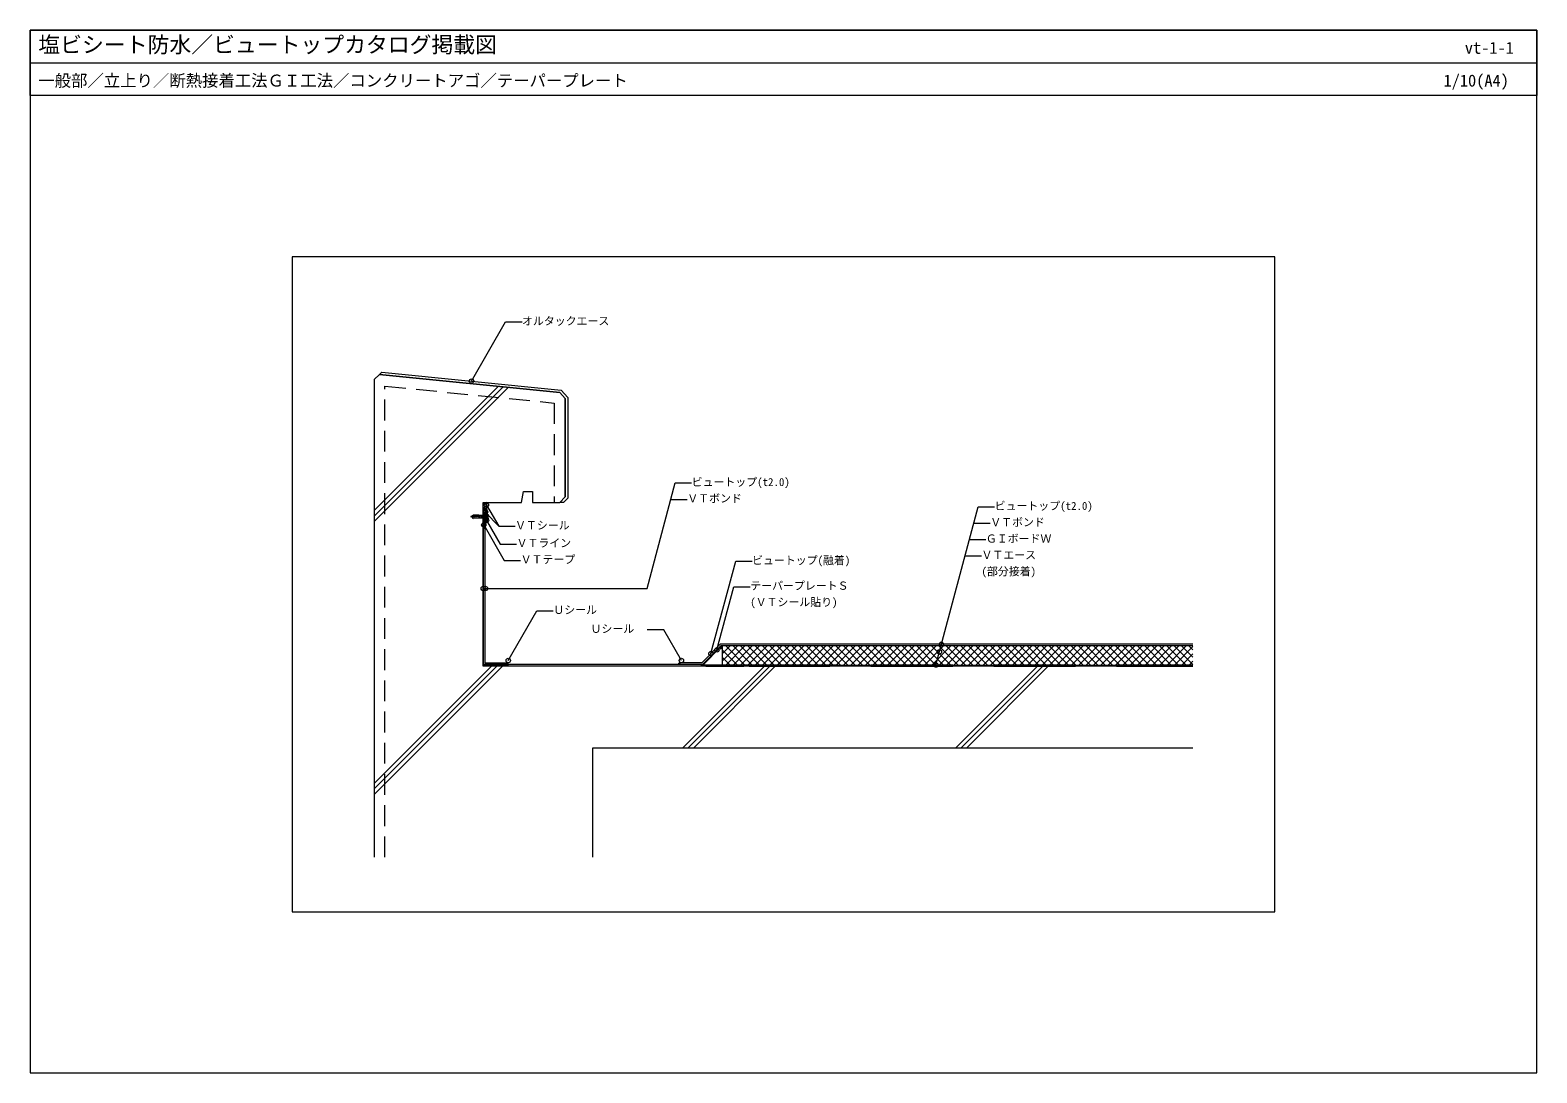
# Model space of a CAD drawing. Units: millimetres, scale not verified. Extents: x -1380 to 1380, y -955 to 955.
import ezdxf
from ezdxf.enums import TextEntityAlignment as Align

# ---------------------------------------------------------------- set-up
doc = ezdxf.new("R2010")
doc.units = ezdxf.units.MM
doc.header["$LTSCALE"] = 3
doc.linetypes.add('USER1', pattern=[19.05, 12.7, -6.35])
for name, color, linetype, lineweight in [('0-0_0', 7, 'Continuous', 18), ('0-1_WAKU', 7, 'Continuous', 18), ('0-2_KUTAI', 3, 'Continuous', 18), ('0-3_BOUSUI', 1, 'Continuous', 18), ('0-4_MOJI', 7, 'Continuous', 18), ('0-5_HATCH', 9, 'Continuous', 18), ('0-7_KANAMONO_SCREW', 4, 'Continuous', 18), ('0-8_KANAMONO', 4, 'Continuous', 18)]:
    doc.layers.add(name, color=color, linetype=linetype, lineweight=lineweight)
doc.styles.add('ＭＳ ゴシック', font='')
doc.styles.get('ＭＳ ゴシック').set_extended_font_data('MS Gothic')

msp = doc.modelspace()

# ---------------------------------------------------------------- linework, layer by layer
at = {"layer": '0-0_0'}
msp.add_line((-1379.895, 895.073), (1380.105, 895.073), dxfattribs=at)
msp.add_lwpolyline([(-899.895, -659.927), (900.105, -659.927), (900.105, 540.073), (-899.895, 540.073)], close=True, dxfattribs=at)
at = {"layer": '0-1_WAKU'}
for points in [[(1380.105, 835.073), (-1379.895, 835.073), (-1379.895, 955.073), (1380.105, 955.073)], [(-1379.895, -954.927), (1380.105, -954.927), (1380.105, 955.073), (-1379.895, 955.073)]]:
    msp.add_lwpolyline(points, close=True, dxfattribs=at)
at = {"layer": '0-2_KUTAI'}
for points in [[(750.105, -209.927), (-549.895, -209.927), (-549.895, 90.073), (-479.895, 90.073), (-475.895, 110.073), (-459.895, 110.073), (-459.895, 90.073), (-409.895, 90.073), (-399.895, 100.073), (-399.895, 280.073), (-409.845, 291.068), (-739.944, 324.078), (-749.895, 315.073), (-749.895, -559.927)], [(750.105, -359.927), (-349.895, -359.927), (-349.895, -559.927)]]:
    msp.add_lwpolyline(points, dxfattribs=at)
at = {"layer": '0-2_KUTAI', "linetype": 'USER1'}
msp.add_lwpolyline([(-729.895, -559.927), (-729.895, 302.973), (-419.895, 271.973), (-419.895, 90.073)], dxfattribs=at)
at = {"layer": '0-3_BOUSUI'}
for p, q in [((-546.895, 71.67), (-549.895, 71.67)), ((-546.895, 71.67), (-546.895, 51.652)), ((-506.895, -203.927), (-506.895, -206.927)), ((-506.895, -206.927), (-503.895, -206.927)), ((-189.745, -206.927), (-192.745, -206.927)), ((-189.745, -203.927), (-189.745, -206.927)), ((100.105, -207.927), (-60.857, -207.927))]:
    msp.add_line(p, q, dxfattribs=at)
for points in [[(-739.944, 324.078), (-735.376, 328.646), (-407.431, 295.851), (-394.895, 281.999), (-394.895, 98.002), (-402.824, 90.073), (-409.895, 90.073)], [(-739.944, 324.078), (-409.845, 291.068), (-399.895, 280.073), (-399.895, 100.073), (-409.895, 90.073)], [(-549.895, 71.67), (-549.895, -206.927), (-506.895, -206.927)], [(-546.895, 43.073), (-546.895, -203.927), (-506.895, -203.927)], [(750.105, -169.927), (-115.745, -169.927), (-149.745, -203.927), (-189.745, -203.927)], [(750.105, -172.927), (-114.502, -172.927), (-148.502, -206.927), (-189.745, -206.927)], [(750.105, -172.927), (-112.027, -172.927), (-112.027, -207.927), (750.105, -207.927)], [(-149.895, -209.927), (-149.895, -206.927), (-549.895, -206.927)], [(310.143, -207.927), (160.143, -207.927), (160.143, -209.927), (310.143, -209.927)], [(535.143, -207.927), (385.143, -207.927), (385.143, -209.927), (535.143, -209.927)], [(750.105, -207.927), (610.143, -207.927), (610.143, -209.927), (750.105, -209.927)]]:
    msp.add_lwpolyline(points, dxfattribs=at)
for points in [[(-549.895, 71.67), (-548.895, 71.67), (-548.895, 41.67), (-549.895, 41.67)], [(-142.357, -209.927), (-72.357, -209.927), (-72.357, -209.027), (-142.357, -209.027)], [(-62.857, -207.927), (-62.857, -209.927), (85.143, -209.927), (85.143, -207.927)]]:
    msp.add_lwpolyline(points, close=True, dxfattribs=at)
for centre, radius, start, end in [((-520.928, 81.476), 23.181, 158.23079, 198.62362), ((-506.895, -206.927), 3, 0, 90), ((-189.745, -206.927), 3, 90, 180)]:
    msp.add_arc(centre, radius, start, end, dxfattribs=at)
at = {"layer": '0-4_MOJI'}
for p, q in [((-571.403, 312.249), (-508.903, 420.502)), ((-508.903, 420.502), (-478.903, 420.502)), ((-249.895, -67.628), (-198.131, 125.557)), ((-198.131, 125.557), (-168.131, 125.557)), ((-206.169, 95.557), (-176.169, 95.557)), ((-521.6, 46.188), (-545.567, 71.627)), ((279.233, -207.927), (356.879, 81.851)), ((356.879, 81.851), (386.879, 81.851)), ((-548.9, 48.678), (-511.4, -16.274)), ((348.84, 51.851), (378.84, 51.851)), ((340.802, 21.851), (370.802, 21.851)), ((-511.4, -16.274), (-481.4, -16.274)), ((-132.745, -186.927), (-87.451, -17.89)), ((-87.451, -17.89), (-57.451, -17.89)), ((332.763, -8.149), (362.763, -8.149)), ((-549.895, -67.628), (-249.895, -67.628)), ((-121.895, -180.321), (-90.837, -64.41)), ((-90.837, -64.41), (-60.837, -64.41)), ((-504.016, -199.563), (-451.516, -108.631)), ((-451.516, -108.631), (-421.516, -108.631))]:
    msp.add_line(p, q, dxfattribs=at)
for points in [[(-544.1, 85.159), (-521.6, 46.188), (-491.6, 46.188)], [(-543.895, 57.073), (-518.895, 13.772), (-488.895, 13.772)], [(-186.866, -199.563), (-219.366, -143.272), (-249.366, -143.272)]]:
    msp.add_lwpolyline(points, dxfattribs=at)
for centre in [(-571.409, 312.258), (-544.1, 85.159), (-545.567, 72.231), (-543.895, 57.073), (-548.9, 48.678), (-549.895, -67.628), (-545.895, -67.628), (-132.745, -186.927), (-121.895, -180.321), (285.704, -183.779), (289.415, -169.927), (-504.016, -199.563), (-186.866, -199.563), (279.233, -207.927)]:
    msp.add_circle(centre, 4, dxfattribs=at)
at = {"layer": '0-5_HATCH'}
for p, q in [((-749.895, 75.073), (-522.622, 302.346)), ((-749.895, 65.073), (-513.531, 301.436)), ((-749.895, 55.073), (-504.44, 300.527)), ((-549.895, 87.935), (-547.757, 90.073)), ((-549.895, 83.444), (-543.266, 90.073)), ((-544.094, 80.652), (-549.895, 86.453)), ((-543.854, 84.902), (-549.025, 90.073)), ((-548.895, 79.954), (-543.837, 85.012)), ((-543.005, 88.543), (-544.535, 90.073)), ((-543.286, 75.353), (-549.895, 81.963)), ((-549.895, 73.614), (-547.667, 75.841)), ((-547.732, 71.67), (-549.895, 73.833)), ((-547.467, 76.892), (-544.078, 80.281)), ((-547.348, 71.67), (-544.89, 74.128)), ((-543.895, 72.323), (-547.003, 75.431)), ((-543.895, 67.833), (-546.895, 70.833)), ((-546.895, 67.633), (-543.895, 70.633)), ((-543.895, 63.343), (-546.895, 66.343)), ((-546.895, 63.143), (-543.895, 66.143)), ((-543.895, 58.853), (-546.895, 61.853)), ((-546.895, 58.653), (-543.895, 61.653)), ((-543.966, 54.434), (-546.895, 57.363)), ((-546.895, 54.163), (-543.895, 57.163)), ((-544.689, 75.179), (-543.532, 76.337)), ((-546.269, 52.247), (-546.895, 52.872)), ((-112.027, -174.049), (-110.905, -172.927)), ((-112.027, -187.519), (-97.435, -172.927)), ((-112.027, -200.99), (-83.964, -172.927)), ((-84.281, -207.927), (-112.027, -180.182)), ((-70.811, -207.927), (-105.811, -172.927)), ((-105.494, -207.927), (-70.494, -172.927)), ((-57.341, -207.927), (-92.341, -172.927)), ((-92.024, -207.927), (-57.024, -172.927)), ((-43.87, -207.927), (-78.87, -172.927)), ((-78.553, -207.927), (-43.553, -172.927)), ((-30.4, -207.927), (-65.4, -172.927)), ((-65.083, -207.927), (-30.083, -172.927)), ((-16.929, -207.927), (-51.929, -172.927)), ((-51.612, -207.927), (-16.612, -172.927)), ((-3.459, -207.927), (-38.459, -172.927)), ((-38.142, -207.927), (-3.142, -172.927)), ((10.011, -207.927), (-24.989, -172.927)), ((-24.672, -207.927), (10.328, -172.927)), ((23.482, -207.927), (-11.518, -172.927)), ((-11.201, -207.927), (23.799, -172.927)), ((36.952, -207.927), (1.952, -172.927)), ((2.269, -207.927), (37.269, -172.927)), ((50.422, -207.927), (15.422, -172.927)), ((15.739, -207.927), (50.739, -172.927)), ((63.893, -207.927), (28.893, -172.927)), ((29.21, -207.927), (64.21, -172.927)), ((77.363, -207.927), (42.363, -172.927)), ((42.68, -207.927), (77.68, -172.927)), ((90.834, -207.927), (55.834, -172.927)), ((56.151, -207.927), (91.151, -172.927)), ((104.304, -207.927), (69.304, -172.927)), ((69.621, -207.927), (104.621, -172.927)), ((117.774, -207.927), (82.774, -172.927)), ((83.091, -207.927), (118.091, -172.927)), ((131.245, -207.927), (96.245, -172.927)), ((96.562, -207.927), (131.562, -172.927)), ((144.715, -207.927), (109.715, -172.927)), ((110.032, -207.927), (145.032, -172.927)), ((158.186, -207.927), (123.186, -172.927)), ((123.503, -207.927), (158.503, -172.927)), ((171.656, -207.927), (136.656, -172.927)), ((136.973, -207.927), (171.973, -172.927)), ((185.126, -207.927), (150.126, -172.927)), ((150.443, -207.927), (185.443, -172.927)), ((198.597, -207.927), (163.597, -172.927)), ((163.914, -207.927), (198.914, -172.927)), ((212.067, -207.927), (177.067, -172.927)), ((177.384, -207.927), (212.384, -172.927)), ((225.537, -207.927), (190.537, -172.927)), ((190.854, -207.927), (225.854, -172.927)), ((239.008, -207.927), (204.008, -172.927)), ((204.325, -207.927), (239.325, -172.927)), ((252.478, -207.927), (217.478, -172.927)), ((217.795, -207.927), (252.795, -172.927)), ((265.949, -207.927), (230.949, -172.927)), ((231.266, -207.927), (266.266, -172.927)), ((279.419, -207.927), (244.419, -172.927)), ((244.736, -207.927), (279.736, -172.927)), ((292.889, -207.927), (257.889, -172.927)), ((258.206, -207.927), (293.206, -172.927)), ((306.36, -207.927), (271.36, -172.927)), ((271.677, -207.927), (306.677, -172.927)), ((319.83, -207.927), (284.83, -172.927)), ((285.147, -207.927), (320.147, -172.927)), ((333.301, -207.927), (298.301, -172.927)), ((298.618, -207.927), (333.618, -172.927)), ((346.771, -207.927), (311.771, -172.927)), ((312.088, -207.927), (347.088, -172.927)), ((360.241, -207.927), (325.241, -172.927)), ((325.558, -207.927), (360.558, -172.927)), ((373.712, -207.927), (338.712, -172.927)), ((339.029, -207.927), (374.029, -172.927)), ((387.182, -207.927), (352.182, -172.927)), ((352.499, -207.927), (387.499, -172.927)), ((400.652, -207.927), (365.652, -172.927)), ((365.969, -207.927), (400.969, -172.927)), ((414.123, -207.927), (379.123, -172.927)), ((379.44, -207.927), (414.44, -172.927)), ((427.593, -207.927), (392.593, -172.927)), ((392.91, -207.927), (427.91, -172.927)), ((441.064, -207.927), (406.064, -172.927)), ((406.381, -207.927), (441.381, -172.927)), ((454.534, -207.927), (419.534, -172.927)), ((419.851, -207.927), (454.851, -172.927)), ((468.004, -207.927), (433.004, -172.927)), ((433.321, -207.927), (468.321, -172.927)), ((481.475, -207.927), (446.475, -172.927)), ((446.792, -207.927), (481.792, -172.927)), ((494.945, -207.927), (459.945, -172.927)), ((460.262, -207.927), (495.262, -172.927)), ((508.416, -207.927), (473.416, -172.927)), ((473.732, -207.927), (508.732, -172.927)), ((521.886, -207.927), (486.886, -172.927)), ((487.203, -207.927), (522.203, -172.927)), ((535.356, -207.927), (500.356, -172.927)), ((500.673, -207.927), (535.673, -172.927)), ((548.827, -207.927), (513.827, -172.927)), ((514.144, -207.927), (549.144, -172.927)), ((562.297, -207.927), (527.297, -172.927)), ((527.614, -207.927), (562.614, -172.927)), ((575.767, -207.927), (540.767, -172.927)), ((541.084, -207.927), (576.084, -172.927)), ((589.238, -207.927), (554.238, -172.927)), ((554.555, -207.927), (589.555, -172.927)), ((602.708, -207.927), (567.708, -172.927)), ((568.025, -207.927), (603.025, -172.927)), ((616.179, -207.927), (581.179, -172.927)), ((581.496, -207.927), (616.496, -172.927)), ((629.649, -207.927), (594.649, -172.927)), ((594.966, -207.927), (629.966, -172.927)), ((643.119, -207.927), (608.119, -172.927)), ((608.436, -207.927), (643.436, -172.927)), ((656.59, -207.927), (621.59, -172.927)), ((621.907, -207.927), (656.907, -172.927)), ((670.06, -207.927), (635.06, -172.927)), ((635.377, -207.927), (670.377, -172.927)), ((683.531, -207.927), (648.531, -172.927)), ((648.847, -207.927), (683.847, -172.927)), ((697.001, -207.927), (662.001, -172.927)), ((662.318, -207.927), (697.318, -172.927)), ((710.471, -207.927), (675.471, -172.927)), ((675.788, -207.927), (710.788, -172.927)), ((723.942, -207.927), (688.942, -172.927)), ((689.259, -207.927), (724.259, -172.927)), ((737.412, -207.927), (702.412, -172.927)), ((702.729, -207.927), (737.729, -172.927)), ((750.105, -207.15), (715.882, -172.927)), ((716.199, -207.927), (750.105, -174.021)), ((750.105, -193.68), (729.353, -172.927)), ((729.67, -207.927), (750.105, -187.492)), ((750.105, -180.209), (742.823, -172.927)), ((-749.895, -424.927), (-534.895, -209.927)), ((-749.895, -434.927), (-524.895, -209.927)), ((-749.895, -444.927), (-514.895, -209.927)), ((-506.895, -204.738), (-506.172, -204.015)), ((-506.895, -205.636), (-505.52, -204.261)), ((-504.562, -206.927), (-506.895, -204.594)), ((-506.895, -206.534), (-504.979, -204.618)), ((-505.46, -206.927), (-506.895, -205.492)), ((-506.358, -206.927), (-506.895, -206.39)), ((-503.904, -206.687), (-506.654, -203.937)), ((-506.39, -206.927), (-504.536, -205.073)), ((-505.492, -206.927), (-504.191, -205.627)), ((-504.342, -205.351), (-505.318, -204.375)), ((-504.594, -206.927), (-503.962, -206.295)), ((-192.735, -206.687), (-189.985, -203.937)), ((-192.045, -206.927), (-192.677, -206.295)), ((-191.147, -206.927), (-192.448, -205.627)), ((-192.297, -205.351), (-191.321, -204.375)), ((-190.249, -206.927), (-192.103, -205.073)), ((-192.077, -206.927), (-189.745, -204.594)), ((-189.745, -206.534), (-191.66, -204.618)), ((-191.179, -206.927), (-189.745, -205.492)), ((-189.745, -205.636), (-191.12, -204.261)), ((-189.745, -204.738), (-190.467, -204.015)), ((-190.281, -206.927), (-189.745, -206.39)), ((-184.895, -359.927), (-34.895, -209.927)), ((-174.895, -359.927), (-24.895, -209.927)), ((-164.895, -359.927), (-14.895, -209.927)), ((-142.357, -209.135), (-142.249, -209.027)), ((-138.603, -209.927), (-139.503, -209.027)), ((-138.659, -209.927), (-137.759, -209.027)), ((-134.113, -209.927), (-135.013, -209.027)), ((-134.169, -209.927), (-133.269, -209.027)), ((-129.622, -209.927), (-130.522, -209.027)), ((-129.679, -209.927), (-128.779, -209.027)), ((-125.132, -209.927), (-126.032, -209.027)), ((-125.189, -209.927), (-124.289, -209.027)), ((-120.642, -209.927), (-121.542, -209.027)), ((-120.699, -209.927), (-119.799, -209.027)), ((-116.152, -209.927), (-117.052, -209.027)), ((-116.209, -209.927), (-115.309, -209.027)), ((-111.662, -209.927), (-112.562, -209.027)), ((-97.752, -207.927), (-112.027, -193.652)), ((-111.222, -207.927), (-112.027, -207.122)), ((-111.718, -209.927), (-110.818, -209.027)), ((-107.172, -209.927), (-108.072, -209.027)), ((-107.228, -209.927), (-106.328, -209.027)), ((-102.682, -209.927), (-103.582, -209.027)), ((-102.738, -209.927), (-101.838, -209.027)), ((-98.192, -209.927), (-99.092, -209.027)), ((-98.248, -209.927), (-97.348, -209.027)), ((-93.701, -209.927), (-94.601, -209.027)), ((-93.758, -209.927), (-92.858, -209.027)), ((-89.211, -209.927), (-90.111, -209.027)), ((-89.268, -209.927), (-88.368, -209.027)), ((-84.721, -209.927), (-85.621, -209.027)), ((-84.778, -209.927), (-83.878, -209.027)), ((-80.231, -209.927), (-81.131, -209.027)), ((-80.288, -209.927), (-79.388, -209.027)), ((-75.741, -209.927), (-76.641, -209.027)), ((-75.797, -209.927), (-74.897, -209.027)), ((315.105, -359.927), (465.105, -209.927)), ((325.105, -359.927), (475.105, -209.927)), ((335.105, -359.927), (485.105, -209.927)), ((743.14, -207.927), (750.105, -200.962))]:
    msp.add_line(p, q, dxfattribs=at)
at = {"layer": '0-7_KANAMONO_SCREW'}
for p, q in [((-569.717, 65.326), (-572.638, 64.117)), ((-569.717, 62.137), (-572.638, 63.347)), ((-570.315, 65.079), (-569.717, 62.689)), ((-555.551, 63.94), (-569.717, 64.565)), ((-555.551, 63.524), (-569.717, 62.899)), ((-569.717, 62.899), (-569.717, 61.232)), ((-569.717, 61.232), (-568.569, 60.658)), ((-568.928, 64.53), (-568.533, 62.951)), ((-558.465, 66.36), (-568.569, 66.806)), ((-558.465, 61.103), (-568.569, 60.658)), ((-567.664, 64.475), (-567.296, 63.005)), ((-566.4, 64.419), (-566.06, 63.06)), ((-565.136, 64.363), (-564.824, 63.114)), ((-563.872, 64.307), (-563.587, 63.169)), ((-562.608, 64.252), (-562.351, 63.224)), ((-561.344, 64.196), (-561.115, 63.278)), ((-560.08, 64.14), (-559.878, 63.333)), ((-558.816, 64.084), (-558.642, 63.387)), ((-558.474, 66.152), (-558.465, 66.36)), ((-555.56, 66.024), (-558.474, 66.152)), ((-555.56, 61.44), (-558.474, 61.311)), ((-558.474, 61.311), (-558.465, 61.103)), ((-558.266, 66.143), (-558.256, 66.351)), ((-558.266, 61.321), (-558.256, 61.113)), ((-555.759, 66.241), (-558.256, 66.351)), ((-555.759, 61.223), (-558.256, 61.113)), ((-557.552, 64.029), (-557.406, 63.442)), ((-556.288, 63.973), (-556.169, 63.496)), ((-555.768, 66.033), (-555.759, 66.241)), ((-555.768, 61.431), (-555.759, 61.223)), ((-555.56, 66.024), (-555.551, 66.232)), ((-555.56, 61.44), (-555.551, 61.232)), ((-543.728, 66.232), (-555.551, 66.232)), ((-555.551, 63.94), (-555.551, 63.524)), ((-543.728, 61.232), (-555.551, 61.232)), ((-553.884, 66.232), (-553.884, 61.232)), ((-551.384, 66.232), (-551.384, 61.232)), ((-542.895, 68.315), (-542.895, 67.065)), ((-542.895, 68.315), (-541.228, 68.315)), ((-542.895, 67.065), (-542.895, 60.399)), ((-542.895, 60.399), (-542.895, 59.149)), ((-541.228, 59.149), (-542.895, 59.149)), ((-541.228, 68.315), (-541.228, 59.149)), ((-540.811, 67.274), (-541.228, 67.274)), ((-541.228, 60.19), (-540.811, 60.19)), ((-540.811, 60.19), (-540.811, 67.274)), ((-540.811, 67.274), (-540.603, 66.232)), ((-540.603, 61.232), (-540.811, 60.19)), ((-540.603, 61.232), (-540.603, 66.232))]:
    msp.add_line(p, q, dxfattribs=at)
msp.add_lwpolyline([(-569.717, 64.565), (-569.717, 66.232), (-568.569, 66.806)], dxfattribs=at)
for centre, radius, start, end in [((-572.478, 63.732), 0.417, 112.5, 247.5), ((-543.728, 67.065), 0.833, 270, 0), ((-543.728, 60.399), 0.833, 0, 90)]:
    msp.add_arc(centre, radius, start, end, dxfattribs=at)
at = {"layer": '0-8_KANAMONO'}
for p, q in [((-549.595, 80.073), (-549.195, 80.073)), ((-115.014, -173.44), (-149.748, -208.174))]:
    msp.add_line(p, q, dxfattribs=at)
for points in [[(-543.895, 64.787), (-543.895, 73.515), (-549.895, 77.215), (-549.895, 79.773)], [(-548.895, 79.773), (-548.895, 77.773), (-542.895, 74.073), (-542.895, 61.373)], [(-542.895, 61.373), (-542.895, 54.073), (-546.895, 50.273), (-546.895, 45.073), (-546.029, 43.573), (-546.895, 43.073), (-547.895, 44.805), (-547.895, 50.702), (-543.895, 54.502), (-543.895, 63.359)], [(-149.395, -209.027), (-64.857, -209.027), (-64.857, -207.927), (-147.946, -207.927), (-114.237, -174.218)], [(-113.317, -175.137), (-115.615, -177.435), (-114.838, -178.213), (-112.54, -175.915)]]:
    msp.add_lwpolyline(points, dxfattribs=at)
for centre, radius, start, end in [((-549.595, 79.773), 0.3, 90, 180), ((-549.195, 79.773), 0.3, 0, 90), ((-544.595, 64.073), 1, 314.427, 45.573), ((-113.777, -174.677), 1.75, 315, 135), ((-113.777, -174.677), 0.65, 315, 135), ((-149.395, -208.527), 0.5, 135, 270)]:
    msp.add_arc(centre, radius, start, end, dxfattribs=at)

# ---------------------------------------------------------------- texts
at = {"layer": '0-1_WAKU', "style": 'ＭＳ ゴシック'}
for s, height, p in [('塩ビシート防水／ビュートップカタログ掲載図', 29.33, (-1364.895, 905.073)), ('vt-1-1', 21.99, (1248.151, 905.073)), ('一般部／立上り／断熱接着工法ＧＩ工法／コンクリートアゴ／テーパープレート', 21.99, (-1364.895, 845.073)), ('1/10(A4)', 21.99, (1209.166, 845.073))]:
    msp.add_text(s, height=height, dxfattribs=at).set_placement(p, align=Align.BOTTOM_LEFT)
at = {"layer": '0-4_MOJI', "style": 'ＭＳ ゴシック'}
for s, p in [('オルタックエース', (-478.903, 410.502)), ('ビュートップ(t2.0)', (-168.131, 115.557)), ('ＶＴボンド', (-176.169, 85.557)), ('ビュートップ(t2.0)', (386.879, 71.851)), ('ＶＴシール', (-491.6, 36.188)), ('ＶＴボンド', (378.84, 41.851)), ('ＧＩボードＷ', (370.802, 11.851)), ('ＶＴライン', (-488.895, 3.772)), ('ＶＴエース', (362.763, -18.149)), ('ＶＴテープ', (-481.4, -26.274)), ('ビュートップ(融着)', (-57.451, -27.89)), ('(部分接着)', (362.763, -48.149)), ('テーパープレートＳ', (-60.837, -74.41)), ('Ｕシール', (-421.516, -118.631)), ('(ＶＴシール貼り)', (-60.837, -104.41)), ('Ｕシール', (-353.325, -153.272))]:
    msp.add_text(s, height=14.66, dxfattribs=at).set_placement(p, align=Align.BOTTOM_LEFT)

doc.saveas('drawing.dxf')
